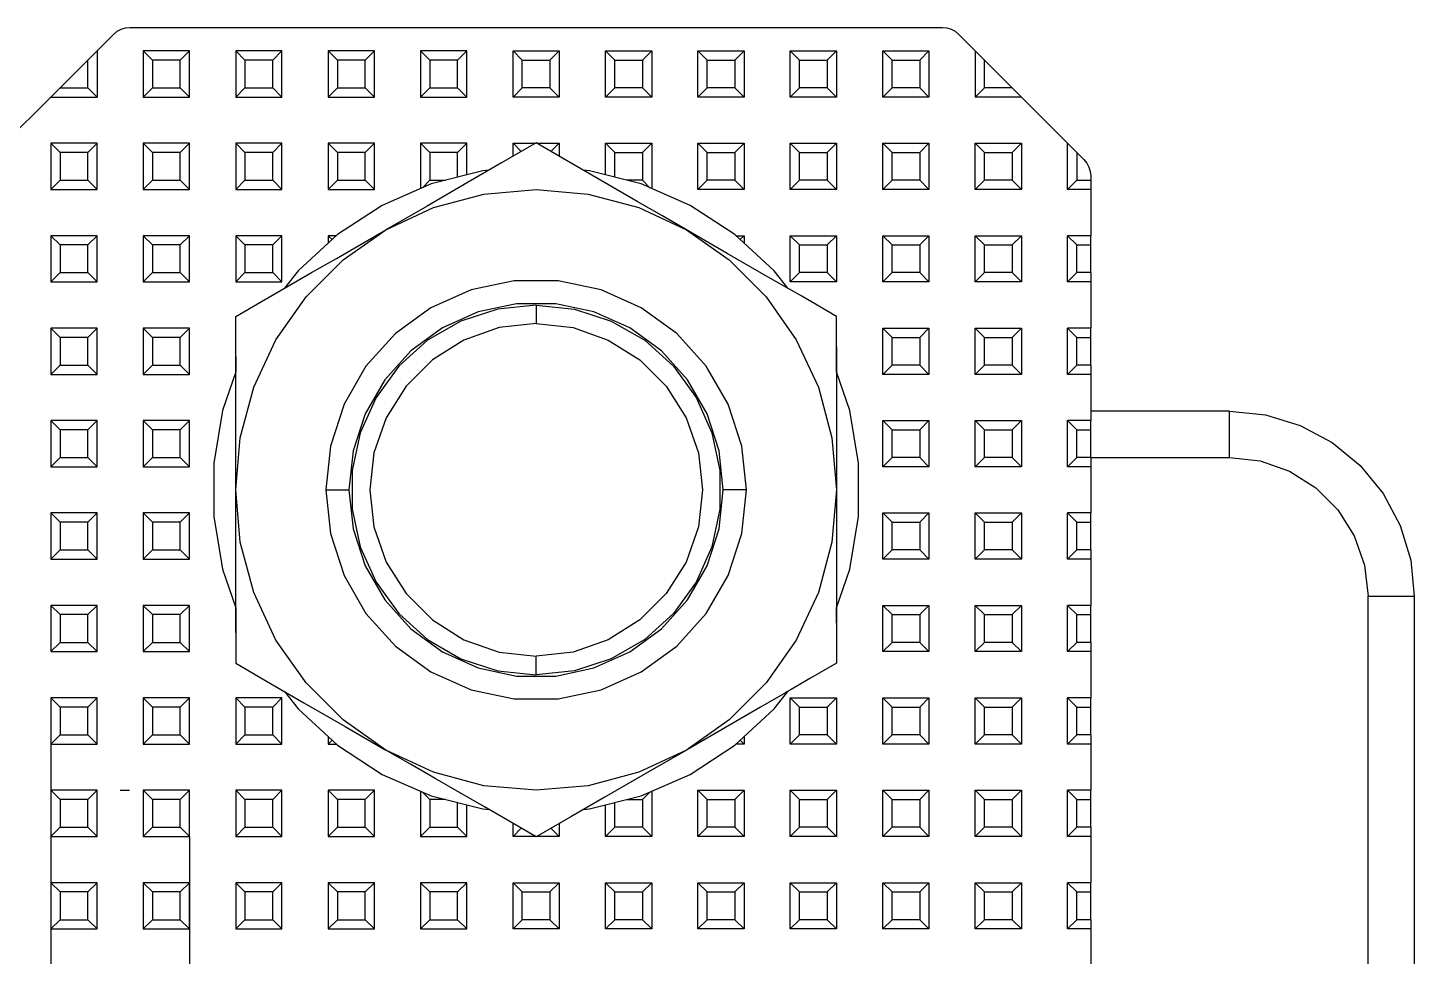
# Model space of a CAD drawing. Header units: millimetres. Extents: x 0 to 125, y 0 to 180.
# Drawn here: x 92.65 to 122.65, y 156.81 to 176.9 of the extents above; entities that cross this region are included whole.
import ezdxf

# ---------------------------------------------------------------- set-up
doc = ezdxf.new("R2010")
doc.units = ezdxf.units.MM

# ---------------------------------------------------------------- blocks, each defined once
blk = doc.blocks.new('CHINT_7200accf6e0c55f6a13e2ec68f27ea84_FACE_0')
at = {"color": 141, "linetype": 'Continuous', "true_color": 0x40d9ff}
for p, q in [((93.35, 175.6), (93.95, 176.2)), ((93.95, 175.6), (93.95, 176.2)), ((95.35, 176.2), (95.15, 176.4)), ((96.15, 176.4), (95.15, 176.4)), ((95.15, 176.4), (95.15, 175.4)), ((95.95, 176.2), (95.35, 176.2)), ((95.35, 176.2), (95.35, 175.6)), ((95.95, 176.2), (96.15, 176.4)), ((95.95, 175.6), (95.95, 176.2)), ((96.15, 175.4), (96.15, 176.4)), ((97.35, 176.2), (97.15, 176.4)), ((98.15, 176.4), (97.15, 176.4)), ((97.15, 176.4), (97.15, 175.4)), ((97.95, 176.2), (97.35, 176.2)), ((97.35, 176.2), (97.35, 175.6)), ((97.95, 176.2), (98.15, 176.4)), ((97.95, 175.6), (97.95, 176.2)), ((98.15, 175.4), (98.15, 176.4)), ((99.35, 176.2), (99.15, 176.4)), ((100.15, 176.4), (99.15, 176.4)), ((99.15, 176.4), (99.15, 175.4)), ((99.95, 176.2), (99.35, 176.2)), ((99.35, 176.2), (99.35, 175.6)), ((99.95, 176.2), (100.15, 176.4)), ((99.95, 175.6), (99.95, 176.2)), ((100.15, 175.4), (100.15, 176.4)), ((101.35, 176.2), (101.15, 176.4)), ((102.15, 176.4), (101.15, 176.4)), ((101.15, 176.4), (101.15, 175.4)), ((101.95, 176.2), (101.35, 176.2)), ((101.35, 176.2), (101.35, 175.6)), ((101.95, 176.2), (102.15, 176.4)), ((101.95, 175.6), (101.95, 176.2)), ((102.15, 175.4), (102.15, 176.4)), ((103.35, 176.2), (103.15, 176.4)), ((103.15, 175.4), (103.15, 176.4)), ((103.15, 176.4), (104.15, 176.4)), ((103.35, 175.6), (103.35, 176.2)), ((103.35, 176.2), (103.95, 176.2)), ((103.95, 176.2), (104.15, 176.4)), ((103.95, 176.2), (103.95, 175.6)), ((104.15, 176.4), (104.15, 175.4)), ((105.35, 176.2), (105.15, 176.4)), ((105.15, 175.4), (105.15, 176.4)), ((105.15, 176.4), (106.15, 176.4)), ((105.35, 175.6), (105.35, 176.2)), ((105.35, 176.2), (105.95, 176.2)), ((105.95, 176.2), (106.15, 176.4)), ((105.95, 176.2), (105.95, 175.6)), ((106.15, 176.4), (106.15, 175.4)), ((107.35, 176.2), (107.15, 176.4)), ((107.15, 175.4), (107.15, 176.4)), ((107.15, 176.4), (108.15, 176.4)), ((107.35, 175.6), (107.35, 176.2)), ((107.35, 176.2), (107.95, 176.2)), ((107.95, 176.2), (108.15, 176.4)), ((107.95, 176.2), (107.95, 175.6)), ((108.15, 176.4), (108.15, 175.4)), ((109.35, 176.2), (109.15, 176.4)), ((109.15, 175.4), (109.15, 176.4)), ((109.15, 176.4), (110.15, 176.4)), ((109.35, 175.6), (109.35, 176.2)), ((109.35, 176.2), (109.95, 176.2)), ((109.95, 176.2), (110.15, 176.4)), ((109.95, 176.2), (109.95, 175.6)), ((110.15, 176.4), (110.15, 175.4)), ((111.35, 176.2), (111.15, 176.4)), ((111.15, 175.4), (111.15, 176.4)), ((111.15, 176.4), (112.15, 176.4)), ((111.35, 175.6), (111.35, 176.2)), ((111.35, 176.2), (111.95, 176.2)), ((111.95, 176.2), (112.15, 176.4)), ((111.95, 176.2), (111.95, 175.6)), ((112.15, 176.4), (112.15, 175.4)), ((113.35, 175.6), (113.35, 176.2)), ((113.95, 175.6), (113.35, 176.2)), ((93.35, 175.6), (93.15, 175.4)), ((93.35, 175.6), (93.95, 175.6)), ((93.95, 175.6), (94.15, 175.4)), ((95.35, 175.6), (95.15, 175.4)), ((95.35, 175.6), (95.95, 175.6)), ((95.95, 175.6), (96.15, 175.4)), ((97.35, 175.6), (97.15, 175.4)), ((97.35, 175.6), (97.95, 175.6)), ((97.95, 175.6), (98.15, 175.4)), ((99.35, 175.6), (99.15, 175.4)), ((99.35, 175.6), (99.95, 175.6)), ((99.95, 175.6), (100.15, 175.4)), ((101.35, 175.6), (101.15, 175.4)), ((101.35, 175.6), (101.95, 175.6)), ((101.95, 175.6), (102.15, 175.4)), ((103.35, 175.6), (103.15, 175.4)), ((103.95, 175.6), (103.35, 175.6)), ((103.95, 175.6), (104.15, 175.4)), ((105.35, 175.6), (105.15, 175.4)), ((105.95, 175.6), (105.35, 175.6)), ((105.95, 175.6), (106.15, 175.4)), ((107.35, 175.6), (107.15, 175.4)), ((107.95, 175.6), (107.35, 175.6)), ((107.95, 175.6), (108.15, 175.4)), ((109.35, 175.6), (109.15, 175.4)), ((109.95, 175.6), (109.35, 175.6)), ((109.95, 175.6), (110.15, 175.4)), ((111.35, 175.6), (111.15, 175.4)), ((111.95, 175.6), (111.35, 175.6)), ((111.95, 175.6), (112.15, 175.4)), ((113.35, 175.6), (113.15, 175.4)), ((113.95, 175.6), (113.35, 175.6)), ((113.95, 175.6), (114.15, 175.4)), ((93.15, 175.4), (92.15, 174.4)), ((93.15, 175.4), (94.15, 175.4)), ((95.15, 175.4), (96.15, 175.4)), ((97.15, 175.4), (98.15, 175.4)), ((99.15, 175.4), (100.15, 175.4)), ((101.15, 175.4), (102.15, 175.4)), ((104.15, 175.4), (103.15, 175.4)), ((106.15, 175.4), (105.15, 175.4)), ((108.15, 175.4), (107.15, 175.4)), ((110.15, 175.4), (109.15, 175.4)), ((112.15, 175.4), (111.15, 175.4)), ((114.15, 175.4), (113.15, 175.4)), ((115.15, 174.4), (114.15, 175.4)), ((93.35, 174.2), (93.15, 174.4)), ((94.15, 174.4), (93.15, 174.4)), ((93.15, 174.4), (93.15, 173.4)), ((93.95, 174.2), (94.15, 174.4)), ((94.15, 173.4), (94.15, 174.4)), ((95.35, 174.2), (95.15, 174.4)), ((96.15, 174.4), (95.15, 174.4)), ((95.15, 174.4), (95.15, 173.4)), ((95.95, 174.2), (96.15, 174.4)), ((96.15, 173.4), (96.15, 174.4)), ((97.35, 174.2), (97.15, 174.4)), ((98.15, 174.4), (97.15, 174.4)), ((97.15, 174.4), (97.15, 173.4)), ((97.95, 174.2), (98.15, 174.4)), ((98.15, 173.4), (98.15, 174.4)), ((99.35, 174.2), (99.15, 174.4)), ((100.15, 174.4), (99.15, 174.4)), ((99.15, 174.4), (99.15, 173.4)), ((99.95, 174.2), (100.15, 174.4)), ((100.15, 173.4), (100.15, 174.4)), ((101.35, 174.2), (101.15, 174.4)), ((102.15, 174.4), (101.15, 174.4)), ((101.15, 174.4), (101.15, 173.421)), ((101.95, 174.2), (102.15, 174.4)), ((102.15, 173.716), (102.15, 174.4)), ((103.329, 174.221), (103.15, 174.4)), ((103.15, 174.117), (103.15, 174.4)), ((103.15, 174.4), (103.64, 174.4)), ((103.66, 174.4), (104.15, 174.4)), ((103.971, 174.221), (104.15, 174.4)), ((104.15, 174.4), (104.15, 174.117)), ((105.35, 174.2), (105.15, 174.4)), ((105.15, 173.716), (105.15, 174.4)), ((105.15, 174.4), (106.15, 174.4)), ((105.95, 174.2), (106.15, 174.4)), ((106.15, 174.4), (106.15, 173.421)), ((107.35, 174.2), (107.15, 174.4)), ((107.15, 173.4), (107.15, 174.4)), ((107.15, 174.4), (108.15, 174.4)), ((107.95, 174.2), (108.15, 174.4)), ((108.15, 174.4), (108.15, 173.4)), ((109.35, 174.2), (109.15, 174.4)), ((109.15, 173.4), (109.15, 174.4)), ((109.15, 174.4), (110.15, 174.4)), ((109.95, 174.2), (110.15, 174.4)), ((110.15, 174.4), (110.15, 173.4)), ((111.35, 174.2), (111.15, 174.4)), ((111.15, 173.4), (111.15, 174.4)), ((111.15, 174.4), (112.15, 174.4)), ((111.95, 174.2), (112.15, 174.4)), ((112.15, 174.4), (112.15, 173.4)), ((113.35, 174.2), (113.15, 174.4)), ((113.15, 173.4), (113.15, 174.4)), ((113.15, 174.4), (114.15, 174.4)), ((113.95, 174.2), (114.15, 174.4)), ((114.15, 174.4), (114.15, 173.4)), ((115.15, 173.4), (115.15, 174.4)), ((93.95, 174.2), (93.35, 174.2)), ((93.35, 174.2), (93.35, 173.6)), ((93.95, 173.6), (93.95, 174.2)), ((95.95, 174.2), (95.35, 174.2)), ((95.35, 174.2), (95.35, 173.6)), ((95.95, 173.6), (95.95, 174.2)), ((97.95, 174.2), (97.35, 174.2)), ((97.35, 174.2), (97.35, 173.6)), ((97.95, 173.6), (97.95, 174.2)), ((99.95, 174.2), (99.35, 174.2)), ((99.35, 174.2), (99.35, 173.6)), ((99.95, 173.6), (99.95, 174.2)), ((101.95, 174.2), (101.35, 174.2)), ((101.35, 174.2), (101.35, 173.6)), ((101.95, 173.666), (101.95, 174.2)), ((105.35, 173.666), (105.35, 174.2)), ((105.35, 174.2), (105.95, 174.2)), ((105.95, 174.2), (105.95, 173.6)), ((107.35, 173.6), (107.35, 174.2)), ((107.35, 174.2), (107.95, 174.2)), ((107.95, 174.2), (107.95, 173.6)), ((109.35, 173.6), (109.35, 174.2)), ((109.35, 174.2), (109.95, 174.2)), ((109.95, 174.2), (109.95, 173.6)), ((111.35, 173.6), (111.35, 174.2)), ((111.35, 174.2), (111.95, 174.2)), ((111.95, 174.2), (111.95, 173.6)), ((113.35, 173.6), (113.35, 174.2)), ((113.35, 174.2), (113.95, 174.2)), ((113.95, 174.2), (113.95, 173.6)), ((93.35, 173.6), (93.15, 173.4)), ((93.35, 173.6), (93.95, 173.6)), ((93.95, 173.6), (94.15, 173.4)), ((95.35, 173.6), (95.15, 173.4)), ((95.35, 173.6), (95.95, 173.6)), ((95.95, 173.6), (96.15, 173.4)), ((97.35, 173.6), (97.15, 173.4)), ((97.35, 173.6), (97.95, 173.6)), ((97.95, 173.6), (98.15, 173.4)), ((99.35, 173.6), (99.15, 173.4)), ((99.35, 173.6), (99.95, 173.6)), ((99.95, 173.6), (100.15, 173.4)), ((101.35, 173.6), (101.188, 173.438)), ((101.35, 173.6), (101.69, 173.6)), ((105.95, 173.6), (105.61, 173.6)), ((105.95, 173.6), (106.112, 173.438)), ((107.35, 173.6), (107.15, 173.4)), ((107.95, 173.6), (107.35, 173.6)), ((107.95, 173.6), (108.15, 173.4)), ((109.35, 173.6), (109.15, 173.4)), ((109.95, 173.6), (109.35, 173.6)), ((109.95, 173.6), (110.15, 173.4)), ((111.35, 173.6), (111.15, 173.4)), ((111.95, 173.6), (111.35, 173.6)), ((111.95, 173.6), (112.15, 173.4)), ((113.35, 173.6), (113.15, 173.4)), ((113.95, 173.6), (113.35, 173.6)), ((113.95, 173.6), (114.15, 173.4)), ((115.35, 173.6), (115.15, 173.4)), ((93.15, 173.4), (94.15, 173.4)), ((95.15, 173.4), (96.15, 173.4)), ((97.15, 173.4), (98.15, 173.4)), ((99.15, 173.4), (100.15, 173.4)), ((108.15, 173.4), (107.15, 173.4)), ((110.15, 173.4), (109.15, 173.4)), ((112.15, 173.4), (111.15, 173.4)), ((114.15, 173.4), (113.15, 173.4)), ((115.65, 173.4), (115.15, 173.4)), ((115.65, 173.4), (115.65, 172.4)), ((93.35, 172.2), (93.15, 172.4)), ((94.15, 172.4), (93.15, 172.4)), ((93.15, 172.4), (93.15, 171.4)), ((93.95, 172.2), (93.35, 172.2)), ((93.35, 172.2), (93.35, 171.6)), ((93.95, 172.2), (94.15, 172.4)), ((93.95, 171.6), (93.95, 172.2)), ((94.15, 171.4), (94.15, 172.4)), ((95.35, 172.2), (95.15, 172.4)), ((96.15, 172.4), (95.15, 172.4)), ((95.15, 172.4), (95.15, 171.4)), ((95.95, 172.2), (95.35, 172.2)), ((95.35, 172.2), (95.35, 171.6)), ((95.95, 172.2), (96.15, 172.4)), ((95.95, 171.6), (95.95, 172.2)), ((96.15, 171.4), (96.15, 172.4)), ((97.35, 172.2), (97.15, 172.4)), ((98.15, 172.4), (97.15, 172.4)), ((97.15, 172.4), (97.15, 171.4)), ((97.95, 172.2), (97.35, 172.2)), ((97.35, 172.2), (97.35, 171.6)), ((97.95, 172.2), (98.15, 172.4)), ((97.95, 171.6), (97.95, 172.2)), ((98.15, 171.4), (98.15, 172.4)), ((99.234, 172.316), (99.15, 172.4)), ((99.324, 172.4), (99.15, 172.4)), ((99.15, 172.4), (99.15, 172.239)), ((107.976, 172.4), (108.15, 172.4)), ((108.066, 172.316), (108.15, 172.4)), ((108.15, 172.4), (108.15, 172.239)), ((109.35, 172.2), (109.15, 172.4)), ((109.15, 171.4), (109.15, 172.4)), ((109.15, 172.4), (110.15, 172.4)), ((109.35, 171.6), (109.35, 172.2)), ((109.35, 172.2), (109.95, 172.2)), ((109.95, 172.2), (110.15, 172.4)), ((109.95, 172.2), (109.95, 171.6)), ((110.15, 172.4), (110.15, 171.4)), ((111.35, 172.2), (111.15, 172.4)), ((111.15, 171.4), (111.15, 172.4)), ((111.15, 172.4), (112.15, 172.4)), ((111.35, 171.6), (111.35, 172.2)), ((111.35, 172.2), (111.95, 172.2)), ((111.95, 172.2), (112.15, 172.4)), ((111.95, 172.2), (111.95, 171.6)), ((112.15, 172.4), (112.15, 171.4)), ((113.35, 172.2), (113.15, 172.4)), ((113.15, 171.4), (113.15, 172.4)), ((113.15, 172.4), (114.15, 172.4)), ((113.35, 171.6), (113.35, 172.2)), ((113.35, 172.2), (113.95, 172.2)), ((113.95, 172.2), (114.15, 172.4)), ((113.95, 172.2), (113.95, 171.6)), ((114.15, 172.4), (114.15, 171.4)), ((115.35, 172.2), (115.15, 172.4)), ((115.15, 171.4), (115.15, 172.4)), ((115.65, 172.4), (115.15, 172.4)), ((115.35, 172.2), (115.65, 172.2)), ((115.35, 171.6), (115.35, 172.2)), ((115.65, 172.2), (115.65, 172.4)), ((115.65, 171.6), (115.65, 172.2)), ((93.35, 171.6), (93.15, 171.4)), ((93.35, 171.6), (93.95, 171.6)), ((93.95, 171.6), (94.15, 171.4)), ((95.35, 171.6), (95.15, 171.4)), ((95.35, 171.6), (95.95, 171.6)), ((95.95, 171.6), (96.15, 171.4)), ((97.35, 171.6), (97.15, 171.4)), ((97.35, 171.6), (97.95, 171.6)), ((97.95, 171.6), (98.15, 171.4)), ((109.35, 171.6), (109.15, 171.4)), ((109.95, 171.6), (109.35, 171.6)), ((109.95, 171.6), (110.15, 171.4)), ((111.35, 171.6), (111.15, 171.4)), ((111.95, 171.6), (111.35, 171.6)), ((111.95, 171.6), (112.15, 171.4)), ((113.35, 171.6), (113.15, 171.4)), ((113.95, 171.6), (113.35, 171.6)), ((113.95, 171.6), (114.15, 171.4)), ((115.35, 171.6), (115.15, 171.4)), ((115.65, 171.6), (115.35, 171.6)), ((115.65, 171.6), (115.65, 171.4)), ((93.15, 171.4), (94.15, 171.4)), ((95.15, 171.4), (96.15, 171.4)), ((97.15, 171.4), (98.15, 171.4)), ((110.15, 171.4), (109.15, 171.4)), ((112.15, 171.4), (111.15, 171.4)), ((114.15, 171.4), (113.15, 171.4)), ((115.65, 171.4), (115.15, 171.4)), ((115.65, 171.4), (115.65, 170.4)), ((103.65, 170.9), (103.65, 170.5)), ((93.35, 170.2), (93.15, 170.4)), ((94.15, 170.4), (93.15, 170.4)), ((93.15, 170.4), (93.15, 169.4)), ((93.95, 170.2), (93.35, 170.2)), ((93.35, 170.2), (93.35, 169.6)), ((93.95, 170.2), (94.15, 170.4)), ((93.95, 169.6), (93.95, 170.2)), ((94.15, 169.4), (94.15, 170.4)), ((95.35, 170.2), (95.15, 170.4)), ((96.15, 170.4), (95.15, 170.4)), ((95.15, 170.4), (95.15, 169.4)), ((95.95, 170.2), (95.35, 170.2)), ((95.35, 170.2), (95.35, 169.6)), ((95.95, 170.2), (96.15, 170.4)), ((95.95, 169.6), (95.95, 170.2)), ((96.15, 169.4), (96.15, 170.4)), ((111.35, 170.2), (111.15, 170.4)), ((111.15, 169.4), (111.15, 170.4)), ((111.15, 170.4), (112.15, 170.4)), ((111.35, 169.6), (111.35, 170.2)), ((111.35, 170.2), (111.95, 170.2)), ((111.95, 170.2), (112.15, 170.4)), ((111.95, 170.2), (111.95, 169.6)), ((112.15, 170.4), (112.15, 169.4)), ((113.35, 170.2), (113.15, 170.4)), ((113.15, 169.4), (113.15, 170.4)), ((113.15, 170.4), (114.15, 170.4)), ((113.35, 169.6), (113.35, 170.2)), ((113.35, 170.2), (113.95, 170.2)), ((113.95, 170.2), (114.15, 170.4)), ((113.95, 170.2), (113.95, 169.6)), ((114.15, 170.4), (114.15, 169.4)), ((115.35, 170.2), (115.15, 170.4)), ((115.15, 169.4), (115.15, 170.4)), ((115.65, 170.4), (115.15, 170.4)), ((115.35, 170.2), (115.65, 170.2)), ((115.35, 169.6), (115.35, 170.2)), ((115.65, 170.2), (115.65, 170.4)), ((115.65, 169.6), (115.65, 170.2)), ((93.35, 169.6), (93.15, 169.4)), ((93.35, 169.6), (93.95, 169.6)), ((93.95, 169.6), (94.15, 169.4)), ((95.35, 169.6), (95.15, 169.4)), ((95.35, 169.6), (95.95, 169.6)), ((95.95, 169.6), (96.15, 169.4)), ((111.35, 169.6), (111.15, 169.4)), ((111.95, 169.6), (111.35, 169.6)), ((111.95, 169.6), (112.15, 169.4)), ((113.35, 169.6), (113.15, 169.4)), ((113.95, 169.6), (113.35, 169.6)), ((113.95, 169.6), (114.15, 169.4)), ((115.35, 169.6), (115.15, 169.4)), ((115.65, 169.6), (115.35, 169.6)), ((115.65, 169.6), (115.65, 169.4)), ((93.15, 169.4), (94.15, 169.4)), ((95.15, 169.4), (96.15, 169.4)), ((112.15, 169.4), (111.15, 169.4)), ((114.15, 169.4), (113.15, 169.4)), ((115.65, 169.4), (115.15, 169.4)), ((115.65, 169.4), (115.65, 168.4)), ((93.35, 168.2), (93.15, 168.4)), ((94.15, 168.4), (93.15, 168.4)), ((93.15, 168.4), (93.15, 167.4)), ((93.95, 168.2), (94.15, 168.4)), ((94.15, 167.4), (94.15, 168.4)), ((95.35, 168.2), (95.15, 168.4)), ((96.15, 168.4), (95.15, 168.4)), ((95.15, 168.4), (95.15, 167.4)), ((95.95, 168.2), (96.15, 168.4)), ((96.15, 167.4), (96.15, 168.4)), ((111.35, 168.2), (111.15, 168.4)), ((111.15, 167.4), (111.15, 168.4)), ((111.15, 168.4), (112.15, 168.4)), ((111.95, 168.2), (112.15, 168.4)), ((112.15, 168.4), (112.15, 167.4)), ((113.35, 168.2), (113.15, 168.4)), ((113.15, 167.4), (113.15, 168.4)), ((113.15, 168.4), (114.15, 168.4)), ((113.95, 168.2), (114.15, 168.4)), ((114.15, 168.4), (114.15, 167.4)), ((115.35, 168.2), (115.15, 168.4)), ((115.15, 167.4), (115.15, 168.4)), ((115.65, 168.4), (115.15, 168.4)), ((115.65, 168.2), (115.65, 168.4)), ((93.95, 168.2), (93.35, 168.2)), ((93.35, 168.2), (93.35, 167.6)), ((93.95, 167.6), (93.95, 168.2)), ((95.95, 168.2), (95.35, 168.2)), ((95.35, 168.2), (95.35, 167.6)), ((95.95, 167.6), (95.95, 168.2)), ((111.35, 167.6), (111.35, 168.2)), ((111.35, 168.2), (111.95, 168.2)), ((111.95, 168.2), (111.95, 167.6)), ((113.35, 167.6), (113.35, 168.2)), ((113.35, 168.2), (113.95, 168.2)), ((113.95, 168.2), (113.95, 167.6)), ((115.35, 168.2), (115.65, 168.2)), ((115.35, 167.6), (115.35, 168.2)), ((115.65, 167.6), (115.65, 168.2)), ((93.35, 167.6), (93.15, 167.4)), ((93.35, 167.6), (93.95, 167.6)), ((93.95, 167.6), (94.15, 167.4)), ((95.35, 167.6), (95.15, 167.4)), ((95.35, 167.6), (95.95, 167.6)), ((95.95, 167.6), (96.15, 167.4)), ((111.35, 167.6), (111.15, 167.4)), ((111.95, 167.6), (111.35, 167.6)), ((111.95, 167.6), (112.15, 167.4)), ((113.35, 167.6), (113.15, 167.4)), ((113.95, 167.6), (113.35, 167.6)), ((113.95, 167.6), (114.15, 167.4)), ((115.35, 167.6), (115.15, 167.4)), ((115.65, 167.6), (115.35, 167.6)), ((115.65, 167.6), (115.65, 167.4)), ((93.15, 167.4), (94.15, 167.4)), ((95.15, 167.4), (96.15, 167.4)), ((112.15, 167.4), (111.15, 167.4)), ((114.15, 167.4), (113.15, 167.4)), ((115.65, 167.4), (115.15, 167.4)), ((115.65, 167.4), (115.65, 166.4)), ((99.1, 166.9), (99.6, 166.9)), ((108.2, 166.9), (107.7, 166.9)), ((93.35, 166.2), (93.15, 166.4)), ((94.15, 166.4), (93.15, 166.4)), ((93.15, 166.4), (93.15, 165.4)), ((93.95, 166.2), (93.35, 166.2)), ((93.35, 166.2), (93.35, 165.6)), ((93.95, 166.2), (94.15, 166.4)), ((93.95, 165.6), (93.95, 166.2)), ((94.15, 165.4), (94.15, 166.4)), ((95.35, 166.2), (95.15, 166.4)), ((96.15, 166.4), (95.15, 166.4)), ((95.15, 166.4), (95.15, 165.4)), ((95.95, 166.2), (95.35, 166.2)), ((95.35, 166.2), (95.35, 165.6)), ((95.95, 166.2), (96.15, 166.4)), ((95.95, 165.6), (95.95, 166.2)), ((96.15, 165.4), (96.15, 166.4)), ((111.35, 166.2), (111.15, 166.4)), ((111.15, 165.4), (111.15, 166.4)), ((111.15, 166.4), (112.15, 166.4)), ((111.35, 165.6), (111.35, 166.2)), ((111.35, 166.2), (111.95, 166.2)), ((111.95, 166.2), (112.15, 166.4)), ((111.95, 166.2), (111.95, 165.6)), ((112.15, 166.4), (112.15, 165.4)), ((113.35, 166.2), (113.15, 166.4)), ((113.15, 165.4), (113.15, 166.4)), ((113.15, 166.4), (114.15, 166.4)), ((113.35, 165.6), (113.35, 166.2)), ((113.35, 166.2), (113.95, 166.2)), ((113.95, 166.2), (114.15, 166.4)), ((113.95, 166.2), (113.95, 165.6)), ((114.15, 166.4), (114.15, 165.4)), ((115.35, 166.2), (115.15, 166.4)), ((115.15, 165.4), (115.15, 166.4)), ((115.65, 166.4), (115.15, 166.4)), ((115.35, 166.2), (115.65, 166.2)), ((115.35, 165.6), (115.35, 166.2)), ((115.65, 166.2), (115.65, 166.4)), ((115.65, 165.6), (115.65, 166.2)), ((93.35, 165.6), (93.15, 165.4)), ((93.35, 165.6), (93.95, 165.6)), ((93.95, 165.6), (94.15, 165.4)), ((95.35, 165.6), (95.15, 165.4)), ((95.35, 165.6), (95.95, 165.6)), ((95.95, 165.6), (96.15, 165.4)), ((111.35, 165.6), (111.15, 165.4)), ((111.95, 165.6), (111.35, 165.6)), ((111.95, 165.6), (112.15, 165.4)), ((113.35, 165.6), (113.15, 165.4)), ((113.95, 165.6), (113.35, 165.6)), ((113.95, 165.6), (114.15, 165.4)), ((115.35, 165.6), (115.15, 165.4)), ((115.65, 165.6), (115.35, 165.6)), ((115.65, 165.6), (115.65, 165.4)), ((93.15, 165.4), (94.15, 165.4)), ((95.15, 165.4), (96.15, 165.4)), ((112.15, 165.4), (111.15, 165.4)), ((114.15, 165.4), (113.15, 165.4)), ((115.65, 165.4), (115.15, 165.4)), ((115.65, 165.4), (115.65, 164.4)), ((93.35, 164.2), (93.15, 164.4)), ((94.15, 164.4), (93.15, 164.4)), ((93.15, 164.4), (93.15, 163.4)), ((93.95, 164.2), (93.35, 164.2)), ((93.35, 164.2), (93.35, 163.6)), ((93.95, 164.2), (94.15, 164.4)), ((93.95, 163.6), (93.95, 164.2)), ((94.15, 163.4), (94.15, 164.4)), ((95.35, 164.2), (95.15, 164.4)), ((96.15, 164.4), (95.15, 164.4)), ((95.15, 164.4), (95.15, 163.4)), ((95.95, 164.2), (95.35, 164.2)), ((95.35, 164.2), (95.35, 163.6)), ((95.95, 164.2), (96.15, 164.4)), ((95.95, 163.6), (95.95, 164.2)), ((96.15, 163.4), (96.15, 164.4)), ((111.35, 164.2), (111.15, 164.4)), ((111.15, 163.4), (111.15, 164.4)), ((111.15, 164.4), (112.15, 164.4)), ((111.35, 163.6), (111.35, 164.2)), ((111.35, 164.2), (111.95, 164.2)), ((111.95, 164.2), (112.15, 164.4)), ((111.95, 164.2), (111.95, 163.6)), ((112.15, 164.4), (112.15, 163.4)), ((113.35, 164.2), (113.15, 164.4)), ((113.15, 163.4), (113.15, 164.4)), ((113.15, 164.4), (114.15, 164.4)), ((113.35, 163.6), (113.35, 164.2)), ((113.35, 164.2), (113.95, 164.2)), ((113.95, 164.2), (114.15, 164.4)), ((113.95, 164.2), (113.95, 163.6)), ((114.15, 164.4), (114.15, 163.4)), ((115.35, 164.2), (115.15, 164.4)), ((115.15, 163.4), (115.15, 164.4)), ((115.65, 164.4), (115.15, 164.4)), ((115.35, 164.2), (115.65, 164.2)), ((115.35, 163.6), (115.35, 164.2)), ((115.65, 164.2), (115.65, 164.4)), ((115.65, 163.6), (115.65, 164.2)), ((93.35, 163.6), (93.15, 163.4)), ((93.35, 163.6), (93.95, 163.6)), ((93.95, 163.6), (94.15, 163.4)), ((95.35, 163.6), (95.15, 163.4)), ((95.35, 163.6), (95.95, 163.6)), ((95.95, 163.6), (96.15, 163.4)), ((111.35, 163.6), (111.15, 163.4)), ((111.95, 163.6), (111.35, 163.6)), ((111.95, 163.6), (112.15, 163.4)), ((113.35, 163.6), (113.15, 163.4)), ((113.95, 163.6), (113.35, 163.6)), ((113.95, 163.6), (114.15, 163.4)), ((115.35, 163.6), (115.15, 163.4)), ((115.65, 163.6), (115.35, 163.6)), ((115.65, 163.6), (115.65, 163.4)), ((93.15, 163.4), (94.15, 163.4)), ((95.15, 163.4), (96.15, 163.4)), ((103.65, 162.9), (103.65, 163.3)), ((112.15, 163.4), (111.15, 163.4)), ((114.15, 163.4), (113.15, 163.4)), ((115.65, 163.4), (115.15, 163.4)), ((115.65, 163.4), (115.65, 162.4)), ((93.35, 162.2), (93.15, 162.4)), ((94.15, 162.4), (93.15, 162.4)), ((93.15, 162.4), (93.15, 161.4)), ((93.95, 162.2), (94.15, 162.4)), ((94.15, 161.4), (94.15, 162.4)), ((95.35, 162.2), (95.15, 162.4)), ((96.15, 162.4), (95.15, 162.4)), ((95.15, 162.4), (95.15, 161.4)), ((95.95, 162.2), (96.15, 162.4)), ((96.15, 161.4), (96.15, 162.4)), ((97.35, 162.2), (97.15, 162.4)), ((98.15, 162.4), (97.15, 162.4)), ((97.15, 162.4), (97.15, 161.4)), ((97.95, 162.2), (98.15, 162.4)), ((98.15, 161.4), (98.15, 162.4)), ((109.35, 162.2), (109.15, 162.4)), ((109.15, 161.4), (109.15, 162.4)), ((109.15, 162.4), (110.15, 162.4)), ((109.95, 162.2), (110.15, 162.4)), ((110.15, 162.4), (110.15, 161.4)), ((111.35, 162.2), (111.15, 162.4)), ((111.15, 161.4), (111.15, 162.4)), ((111.15, 162.4), (112.15, 162.4)), ((111.95, 162.2), (112.15, 162.4)), ((112.15, 162.4), (112.15, 161.4)), ((113.35, 162.2), (113.15, 162.4)), ((113.15, 161.4), (113.15, 162.4)), ((113.15, 162.4), (114.15, 162.4)), ((113.95, 162.2), (114.15, 162.4)), ((114.15, 162.4), (114.15, 161.4)), ((115.35, 162.2), (115.15, 162.4)), ((115.15, 161.4), (115.15, 162.4)), ((115.65, 162.4), (115.15, 162.4)), ((115.65, 162.2), (115.65, 162.4)), ((93.95, 162.2), (93.35, 162.2)), ((93.35, 162.2), (93.35, 161.6)), ((93.95, 161.6), (93.95, 162.2)), ((95.95, 162.2), (95.35, 162.2)), ((95.35, 162.2), (95.35, 161.6)), ((95.95, 161.6), (95.95, 162.2)), ((97.95, 162.2), (97.35, 162.2)), ((97.35, 162.2), (97.35, 161.6)), ((97.95, 161.6), (97.95, 162.2)), ((109.35, 161.6), (109.35, 162.2)), ((109.35, 162.2), (109.95, 162.2)), ((109.95, 162.2), (109.95, 161.6)), ((111.35, 161.6), (111.35, 162.2)), ((111.35, 162.2), (111.95, 162.2)), ((111.95, 162.2), (111.95, 161.6)), ((113.35, 161.6), (113.35, 162.2)), ((113.35, 162.2), (113.95, 162.2)), ((113.95, 162.2), (113.95, 161.6)), ((115.35, 162.2), (115.65, 162.2)), ((115.35, 161.6), (115.35, 162.2)), ((115.65, 161.6), (115.65, 162.2)), ((93.35, 161.6), (93.15, 161.4)), ((93.35, 161.6), (93.95, 161.6)), ((93.95, 161.6), (94.15, 161.4)), ((95.35, 161.6), (95.15, 161.4)), ((95.35, 161.6), (95.95, 161.6)), ((95.95, 161.6), (96.15, 161.4)), ((97.35, 161.6), (97.15, 161.4)), ((97.35, 161.6), (97.95, 161.6)), ((97.95, 161.6), (98.15, 161.4)), ((99.15, 161.561), (99.15, 161.4)), ((99.234, 161.484), (99.15, 161.4)), ((108.066, 161.484), (108.15, 161.4)), ((108.15, 161.561), (108.15, 161.4)), ((109.35, 161.6), (109.15, 161.4)), ((109.95, 161.6), (109.35, 161.6)), ((109.95, 161.6), (110.15, 161.4)), ((111.35, 161.6), (111.15, 161.4)), ((111.95, 161.6), (111.35, 161.6)), ((111.95, 161.6), (112.15, 161.4)), ((113.35, 161.6), (113.15, 161.4)), ((113.95, 161.6), (113.35, 161.6)), ((113.95, 161.6), (114.15, 161.4)), ((115.35, 161.6), (115.15, 161.4)), ((115.65, 161.6), (115.35, 161.6)), ((115.65, 161.6), (115.65, 161.4)), ((93.15, 161.4), (94.15, 161.4)), ((93.15, 161.4), (93.15, 144.4)), ((95.15, 161.4), (96.15, 161.4)), ((97.15, 161.4), (98.15, 161.4)), ((99.15, 161.4), (99.324, 161.4)), ((108.15, 161.4), (107.976, 161.4)), ((110.15, 161.4), (109.15, 161.4)), ((112.15, 161.4), (111.15, 161.4)), ((114.15, 161.4), (113.15, 161.4)), ((115.65, 161.4), (115.15, 161.4)), ((115.65, 161.4), (115.65, 160.4)), ((93.35, 160.2), (93.15, 160.4)), ((94.15, 160.4), (93.15, 160.4)), ((93.15, 160.4), (93.15, 159.4)), ((93.95, 160.2), (93.35, 160.2)), ((93.35, 160.2), (93.35, 159.6)), ((93.95, 160.2), (94.15, 160.4)), ((93.95, 159.6), (93.95, 160.2)), ((94.15, 159.4), (94.15, 160.4)), ((94.65, 160.4), (94.85, 160.4)), ((95.35, 160.2), (95.15, 160.4)), ((96.15, 160.4), (95.15, 160.4)), ((95.15, 160.4), (95.15, 159.4)), ((95.95, 160.2), (95.35, 160.2)), ((95.35, 160.2), (95.35, 159.6)), ((95.95, 160.2), (96.15, 160.4)), ((95.95, 159.6), (95.95, 160.2)), ((96.15, 159.4), (96.15, 160.4)), ((97.35, 160.2), (97.15, 160.4)), ((98.15, 160.4), (97.15, 160.4)), ((97.15, 160.4), (97.15, 159.4)), ((97.95, 160.2), (97.35, 160.2)), ((97.35, 160.2), (97.35, 159.6)), ((97.95, 160.2), (98.15, 160.4)), ((97.95, 159.6), (97.95, 160.2)), ((98.15, 159.4), (98.15, 160.4)), ((99.35, 160.2), (99.15, 160.4)), ((100.15, 160.4), (99.15, 160.4)), ((99.15, 160.4), (99.15, 159.4)), ((99.95, 160.2), (99.35, 160.2)), ((99.35, 160.2), (99.35, 159.6)), ((99.95, 160.2), (100.15, 160.4)), ((99.95, 159.6), (99.95, 160.2)), ((100.15, 159.4), (100.15, 160.4)), ((101.15, 160.379), (101.15, 159.4)), ((101.35, 160.2), (101.188, 160.362)), ((101.69, 160.2), (101.35, 160.2)), ((101.35, 160.2), (101.35, 159.6)), ((105.61, 160.2), (105.95, 160.2)), ((105.95, 160.2), (106.112, 160.362)), ((105.95, 160.2), (105.95, 159.6)), ((106.15, 160.379), (106.15, 159.4)), ((107.35, 160.2), (107.15, 160.4)), ((107.15, 159.4), (107.15, 160.4)), ((107.15, 160.4), (108.15, 160.4)), ((107.35, 159.6), (107.35, 160.2)), ((107.35, 160.2), (107.95, 160.2)), ((107.95, 160.2), (108.15, 160.4)), ((107.95, 160.2), (107.95, 159.6)), ((108.15, 160.4), (108.15, 159.4)), ((109.35, 160.2), (109.15, 160.4)), ((109.15, 159.4), (109.15, 160.4)), ((109.15, 160.4), (110.15, 160.4)), ((109.35, 159.6), (109.35, 160.2)), ((109.35, 160.2), (109.95, 160.2)), ((109.95, 160.2), (110.15, 160.4)), ((109.95, 160.2), (109.95, 159.6)), ((110.15, 160.4), (110.15, 159.4)), ((111.35, 160.2), (111.15, 160.4)), ((111.15, 159.4), (111.15, 160.4)), ((111.15, 160.4), (112.15, 160.4)), ((111.35, 159.6), (111.35, 160.2)), ((111.35, 160.2), (111.95, 160.2)), ((111.95, 160.2), (112.15, 160.4)), ((111.95, 160.2), (111.95, 159.6)), ((112.15, 160.4), (112.15, 159.4)), ((113.35, 160.2), (113.15, 160.4)), ((113.15, 159.4), (113.15, 160.4)), ((113.15, 160.4), (114.15, 160.4)), ((113.35, 159.6), (113.35, 160.2)), ((113.35, 160.2), (113.95, 160.2)), ((113.95, 160.2), (114.15, 160.4)), ((113.95, 160.2), (113.95, 159.6)), ((114.15, 160.4), (114.15, 159.4)), ((115.35, 160.2), (115.15, 160.4)), ((115.15, 159.4), (115.15, 160.4)), ((115.65, 160.4), (115.15, 160.4)), ((115.35, 160.2), (115.65, 160.2)), ((115.35, 159.6), (115.35, 160.2)), ((115.65, 160.2), (115.65, 160.4)), ((115.65, 159.6), (115.65, 160.2)), ((101.95, 159.6), (101.95, 160.134)), ((102.15, 159.4), (102.15, 160.084)), ((105.15, 159.4), (105.15, 160.084)), ((105.35, 159.6), (105.35, 160.134)), ((93.35, 159.6), (93.15, 159.4)), ((93.35, 159.6), (93.95, 159.6)), ((93.95, 159.6), (94.15, 159.4)), ((95.35, 159.6), (95.15, 159.4)), ((95.35, 159.6), (95.95, 159.6)), ((95.95, 159.6), (96.15, 159.4)), ((97.35, 159.6), (97.15, 159.4)), ((97.35, 159.6), (97.95, 159.6)), ((97.95, 159.6), (98.15, 159.4)), ((99.35, 159.6), (99.15, 159.4)), ((99.35, 159.6), (99.95, 159.6)), ((99.95, 159.6), (100.15, 159.4)), ((101.35, 159.6), (101.15, 159.4)), ((101.35, 159.6), (101.95, 159.6)), ((101.95, 159.6), (102.15, 159.4)), ((103.15, 159.4), (103.15, 159.683)), ((104.15, 159.683), (104.15, 159.4)), ((105.35, 159.6), (105.15, 159.4)), ((105.95, 159.6), (105.35, 159.6)), ((105.95, 159.6), (106.15, 159.4)), ((107.35, 159.6), (107.15, 159.4)), ((107.95, 159.6), (107.35, 159.6)), ((107.95, 159.6), (108.15, 159.4)), ((109.35, 159.6), (109.15, 159.4)), ((109.95, 159.6), (109.35, 159.6)), ((109.95, 159.6), (110.15, 159.4)), ((111.35, 159.6), (111.15, 159.4)), ((111.95, 159.6), (111.35, 159.6)), ((111.95, 159.6), (112.15, 159.4)), ((113.35, 159.6), (113.15, 159.4)), ((113.95, 159.6), (113.35, 159.6)), ((113.95, 159.6), (114.15, 159.4)), ((115.35, 159.6), (115.15, 159.4)), ((115.65, 159.6), (115.35, 159.6)), ((115.65, 159.6), (115.65, 159.4)), ((93.15, 159.4), (94.15, 159.4)), ((95.15, 159.4), (96.15, 159.4)), ((96.15, 159.4), (96.15, 144.3)), ((97.15, 159.4), (98.15, 159.4)), ((99.15, 159.4), (100.15, 159.4)), ((101.15, 159.4), (102.15, 159.4)), ((103.329, 159.579), (103.15, 159.4)), ((103.64, 159.4), (103.15, 159.4)), ((104.15, 159.4), (103.66, 159.4)), ((103.971, 159.579), (104.15, 159.4)), ((106.15, 159.4), (105.15, 159.4)), ((108.15, 159.4), (107.15, 159.4)), ((110.15, 159.4), (109.15, 159.4)), ((112.15, 159.4), (111.15, 159.4)), ((114.15, 159.4), (113.15, 159.4)), ((115.65, 159.4), (115.15, 159.4)), ((115.65, 159.4), (115.65, 158.4)), ((93.35, 158.2), (93.15, 158.4)), ((94.15, 158.4), (93.15, 158.4)), ((93.15, 158.4), (93.15, 157.4)), ((93.95, 158.2), (93.35, 158.2)), ((93.35, 158.2), (93.35, 157.6)), ((93.95, 158.2), (94.15, 158.4)), ((93.95, 157.6), (93.95, 158.2)), ((94.15, 157.4), (94.15, 158.4)), ((95.35, 158.2), (95.15, 158.4)), ((96.15, 158.4), (95.15, 158.4)), ((95.15, 158.4), (95.15, 157.4)), ((95.95, 158.2), (95.35, 158.2)), ((95.35, 158.2), (95.35, 157.6)), ((95.95, 158.2), (96.15, 158.4)), ((95.95, 157.6), (95.95, 158.2)), ((96.15, 157.4), (96.15, 158.4)), ((97.35, 158.2), (97.15, 158.4)), ((98.15, 158.4), (97.15, 158.4)), ((97.15, 158.4), (97.15, 157.4)), ((97.95, 158.2), (97.35, 158.2)), ((97.35, 158.2), (97.35, 157.6)), ((97.95, 158.2), (98.15, 158.4)), ((97.95, 157.6), (97.95, 158.2)), ((98.15, 157.4), (98.15, 158.4)), ((99.35, 158.2), (99.15, 158.4)), ((100.15, 158.4), (99.15, 158.4)), ((99.15, 158.4), (99.15, 157.4)), ((99.95, 158.2), (99.35, 158.2)), ((99.35, 158.2), (99.35, 157.6)), ((99.95, 158.2), (100.15, 158.4)), ((99.95, 157.6), (99.95, 158.2)), ((100.15, 157.4), (100.15, 158.4)), ((101.35, 158.2), (101.15, 158.4)), ((102.15, 158.4), (101.15, 158.4)), ((101.15, 158.4), (101.15, 157.4)), ((101.95, 158.2), (101.35, 158.2)), ((101.35, 158.2), (101.35, 157.6)), ((101.95, 158.2), (102.15, 158.4)), ((101.95, 157.6), (101.95, 158.2)), ((102.15, 157.4), (102.15, 158.4)), ((103.35, 158.2), (103.15, 158.4)), ((103.15, 157.4), (103.15, 158.4)), ((103.15, 158.4), (104.15, 158.4)), ((103.35, 157.6), (103.35, 158.2)), ((103.35, 158.2), (103.95, 158.2)), ((103.95, 158.2), (104.15, 158.4)), ((103.95, 158.2), (103.95, 157.6)), ((104.15, 158.4), (104.15, 157.4)), ((105.35, 158.2), (105.15, 158.4)), ((105.15, 157.4), (105.15, 158.4)), ((105.15, 158.4), (106.15, 158.4)), ((105.35, 157.6), (105.35, 158.2)), ((105.35, 158.2), (105.95, 158.2)), ((105.95, 158.2), (106.15, 158.4)), ((105.95, 158.2), (105.95, 157.6)), ((106.15, 158.4), (106.15, 157.4)), ((107.35, 158.2), (107.15, 158.4)), ((107.15, 157.4), (107.15, 158.4)), ((107.15, 158.4), (108.15, 158.4)), ((107.35, 157.6), (107.35, 158.2)), ((107.35, 158.2), (107.95, 158.2)), ((107.95, 158.2), (108.15, 158.4)), ((107.95, 158.2), (107.95, 157.6)), ((108.15, 158.4), (108.15, 157.4)), ((109.35, 158.2), (109.15, 158.4)), ((109.15, 157.4), (109.15, 158.4)), ((109.15, 158.4), (110.15, 158.4)), ((109.35, 157.6), (109.35, 158.2)), ((109.35, 158.2), (109.95, 158.2)), ((109.95, 158.2), (110.15, 158.4)), ((109.95, 158.2), (109.95, 157.6)), ((110.15, 158.4), (110.15, 157.4)), ((111.35, 158.2), (111.15, 158.4)), ((111.15, 157.4), (111.15, 158.4)), ((111.15, 158.4), (112.15, 158.4)), ((111.35, 157.6), (111.35, 158.2)), ((111.35, 158.2), (111.95, 158.2)), ((111.95, 158.2), (112.15, 158.4)), ((111.95, 158.2), (111.95, 157.6)), ((112.15, 158.4), (112.15, 157.4)), ((113.35, 158.2), (113.15, 158.4)), ((113.15, 157.4), (113.15, 158.4)), ((113.15, 158.4), (114.15, 158.4)), ((113.35, 157.6), (113.35, 158.2)), ((113.35, 158.2), (113.95, 158.2)), ((113.95, 158.2), (114.15, 158.4)), ((113.95, 158.2), (113.95, 157.6)), ((114.15, 158.4), (114.15, 157.4)), ((115.35, 158.2), (115.15, 158.4)), ((115.15, 157.4), (115.15, 158.4)), ((115.65, 158.4), (115.15, 158.4)), ((115.35, 158.2), (115.65, 158.2)), ((115.35, 157.6), (115.35, 158.2)), ((115.65, 158.2), (115.65, 158.4)), ((115.65, 157.6), (115.65, 158.2)), ((93.35, 157.6), (93.15, 157.4)), ((93.35, 157.6), (93.95, 157.6)), ((93.95, 157.6), (94.15, 157.4)), ((95.35, 157.6), (95.15, 157.4)), ((95.35, 157.6), (95.95, 157.6)), ((95.95, 157.6), (96.15, 157.4)), ((97.35, 157.6), (97.15, 157.4)), ((97.35, 157.6), (97.95, 157.6)), ((97.95, 157.6), (98.15, 157.4)), ((99.35, 157.6), (99.15, 157.4)), ((99.35, 157.6), (99.95, 157.6)), ((99.95, 157.6), (100.15, 157.4)), ((101.35, 157.6), (101.15, 157.4)), ((101.35, 157.6), (101.95, 157.6)), ((101.95, 157.6), (102.15, 157.4)), ((103.35, 157.6), (103.15, 157.4)), ((103.95, 157.6), (103.35, 157.6)), ((103.95, 157.6), (104.15, 157.4)), ((105.35, 157.6), (105.15, 157.4)), ((105.95, 157.6), (105.35, 157.6)), ((105.95, 157.6), (106.15, 157.4)), ((107.35, 157.6), (107.15, 157.4)), ((107.95, 157.6), (107.35, 157.6)), ((107.95, 157.6), (108.15, 157.4)), ((109.35, 157.6), (109.15, 157.4)), ((109.95, 157.6), (109.35, 157.6)), ((109.95, 157.6), (110.15, 157.4)), ((111.35, 157.6), (111.15, 157.4)), ((111.95, 157.6), (111.35, 157.6)), ((111.95, 157.6), (112.15, 157.4)), ((113.35, 157.6), (113.15, 157.4)), ((113.95, 157.6), (113.35, 157.6)), ((113.95, 157.6), (114.15, 157.4)), ((115.35, 157.6), (115.15, 157.4)), ((115.65, 157.6), (115.35, 157.6)), ((115.65, 157.6), (115.65, 157.4)), ((93.15, 157.4), (94.15, 157.4)), ((95.15, 157.4), (96.15, 157.4)), ((97.15, 157.4), (98.15, 157.4)), ((99.15, 157.4), (100.15, 157.4)), ((101.15, 157.4), (102.15, 157.4)), ((104.15, 157.4), (103.15, 157.4)), ((106.15, 157.4), (105.15, 157.4)), ((108.15, 157.4), (107.15, 157.4)), ((110.15, 157.4), (109.15, 157.4)), ((112.15, 157.4), (111.15, 157.4)), ((114.15, 157.4), (113.15, 157.4)), ((115.65, 157.4), (115.15, 157.4)), ((115.65, 157.4), (115.65, 156.4))]:
    blk.add_line(p, q, dxfattribs=at)
for points in [[(113.15, 176.4), (112.796, 176.754), (112.721, 176.816), (112.634, 176.862), (112.54, 176.89), (112.443, 176.9), (94.857, 176.9), (94.76, 176.89), (94.666, 176.862), (94.579, 176.816), (94.504, 176.754), (94.15, 176.4)], [(93.95, 176.2), (94.15, 176.4), (94.15, 175.4)], [(113.35, 176.2), (113.15, 176.4), (113.15, 175.4)], [(106.9, 172.529), (106.369, 172.836), (105.837, 173.143), (105.305, 173.45), (104.768, 173.76), (104.219, 174.077), (103.65, 174.406), (102.901, 173.973), (102.179, 173.556), (101.289, 173.042), (100.4, 172.529)], [(115.15, 174.4), (115.35, 174.2), (115.35, 173.6)], [(115.35, 174.2), (115.504, 174.046), (115.566, 173.971), (115.612, 173.884), (115.64, 173.79), (115.65, 173.693), (115.65, 173.6)], [(102.628, 173.815), (102.498, 173.805), (101.377, 173.521), (100.318, 173.056), (99.351, 172.424), (98.5, 171.641), (98.205, 171.262)], [(109.095, 171.262), (108.8, 171.641), (107.949, 172.424), (106.982, 173.056), (105.923, 173.521), (104.802, 173.805), (104.672, 173.815)], [(115.35, 173.6), (115.65, 173.6), (115.65, 173.4)], [(100.4, 172.529), (101.427, 173.008), (102.521, 173.301), (103.65, 173.4), (104.779, 173.301), (105.873, 173.008), (106.9, 172.529)], [(97.15, 169.782), (97.15, 170.653), (97.711, 170.977), (98.256, 171.291), (98.793, 171.601), (99.328, 171.91), (99.864, 172.22), (100.4, 172.529)], [(97.15, 166.9), (97.249, 168.029), (97.542, 169.123), (98.021, 170.15), (98.671, 171.078), (99.472, 171.879), (100.4, 172.529)], [(110.15, 169.996), (110.15, 170.653), (109.396, 171.088), (108.674, 171.505), (107.785, 172.018), (106.9, 172.529)], [(106.9, 172.529), (107.828, 171.879), (108.629, 171.078), (109.279, 170.15), (109.758, 169.123), (110.051, 168.029), (110.15, 166.9)], [(108.2, 166.9), (108.101, 167.846), (107.807, 168.751), (107.331, 169.574), (106.695, 170.281), (105.925, 170.84), (105.056, 171.227), (104.126, 171.425), (103.174, 171.425), (102.244, 171.227), (101.375, 170.84), (100.605, 170.281), (99.969, 169.574), (99.493, 168.751), (99.199, 167.846), (99.1, 166.9)], [(107.7, 166.9), (107.611, 167.742), (107.35, 168.547), (106.927, 169.281), (106.36, 169.91), (105.675, 170.407), (104.902, 170.752), (104.073, 170.928), (103.227, 170.928), (102.398, 170.752), (101.625, 170.407), (100.94, 169.91), (100.373, 169.281), (99.95, 168.547), (99.689, 167.742), (99.6, 166.9)], [(103.65, 170.9), (102.818, 170.813), (102.023, 170.554), (101.299, 170.136), (100.677, 169.577), (100.186, 168.9), (99.846, 168.136), (99.672, 167.318), (99.672, 166.482), (99.846, 165.664), (100.186, 164.9), (100.677, 164.223), (101.299, 163.664), (102.023, 163.246), (102.818, 162.987), (103.65, 162.9)], [(103.65, 170.9), (104.482, 170.813), (105.277, 170.554), (106.001, 170.136), (106.623, 169.577), (107.114, 168.9), (107.454, 168.136), (107.628, 167.318), (107.628, 166.482), (107.454, 165.664), (107.114, 164.9), (106.623, 164.223), (106.001, 163.664), (105.277, 163.246), (104.482, 162.987), (103.65, 162.9)], [(103.65, 170.5), (102.849, 170.41), (102.088, 170.143), (101.405, 169.715), (100.835, 169.145), (100.407, 168.462), (100.14, 167.701), (100.05, 166.9), (100.14, 166.099), (100.407, 165.338), (100.835, 164.655), (101.405, 164.085), (102.088, 163.657), (102.849, 163.39), (103.65, 163.3)], [(103.65, 170.5), (104.451, 170.41), (105.212, 170.143), (105.895, 169.715), (106.465, 169.145), (106.893, 168.462), (107.16, 167.701), (107.25, 166.9), (107.16, 166.099), (106.893, 165.338), (106.465, 164.655), (105.895, 164.085), (105.212, 163.657), (104.451, 163.39), (103.65, 163.3)], [(110.15, 164.018), (110.15, 164.349), (110.436, 165.182), (110.626, 166.322), (110.626, 167.478), (110.436, 168.618), (110.15, 169.451), (110.15, 169.996)], [(110.15, 169.996), (110.15, 169.362), (110.15, 168.742), (110.15, 168.127), (110.15, 167.513), (110.15, 166.9)], [(97.15, 169.782), (97.15, 169.451), (96.864, 168.618), (96.674, 167.478), (96.674, 166.322), (96.864, 165.182), (97.15, 164.349), (97.15, 163.804)], [(97.15, 166.9), (97.15, 167.922), (97.15, 168.948), (97.15, 169.782)], [(115.65, 167.6), (118.65, 167.6), (118.65, 168.6), (115.65, 168.6)], [(118.65, 168.6), (119.43, 168.523), (120.181, 168.296), (120.872, 167.926), (121.478, 167.428), (121.976, 166.822), (122.346, 166.131), (122.573, 165.38), (122.65, 164.6)], [(118.65, 167.6), (119.318, 167.525), (119.952, 167.303), (120.52, 166.945), (120.995, 166.47), (121.353, 165.902), (121.575, 165.268), (121.65, 164.6)], [(97.15, 163.804), (97.15, 164.438), (97.15, 165.058), (97.15, 165.673), (97.15, 166.287), (97.15, 166.9)], [(100.4, 161.271), (99.472, 161.921), (98.671, 162.722), (98.021, 163.65), (97.542, 164.677), (97.249, 165.771), (97.15, 166.9)], [(99.1, 166.9), (99.199, 165.954), (99.493, 165.049), (99.969, 164.226), (100.605, 163.519), (101.375, 162.96), (102.244, 162.573), (103.174, 162.375), (104.126, 162.375), (105.056, 162.573), (105.925, 162.96), (106.695, 163.519), (107.331, 164.226), (107.807, 165.049), (108.101, 165.954), (108.2, 166.9)], [(99.6, 166.9), (99.689, 166.058), (99.95, 165.253), (100.373, 164.519), (100.94, 163.89), (101.625, 163.393), (102.398, 163.048), (103.227, 162.872), (104.073, 162.872), (104.902, 163.048), (105.675, 163.393), (106.36, 163.89), (106.927, 164.519), (107.35, 165.253), (107.611, 166.058), (107.7, 166.9)], [(110.15, 166.9), (110.051, 165.771), (109.758, 164.677), (109.279, 163.65), (108.629, 162.722), (107.828, 161.921), (106.9, 161.271)], [(110.15, 166.9), (110.15, 165.878), (110.15, 164.852), (110.15, 164.018)], [(121.584, 143.582), (121.65, 143.536), (121.65, 164.6), (122.65, 164.6), (122.65, 141.3)], [(97.15, 163.804), (97.15, 163.147), (97.904, 162.712), (98.626, 162.295), (99.515, 161.782), (100.4, 161.271)], [(110.15, 164.018), (110.15, 163.147), (109.589, 162.823), (109.044, 162.509), (108.507, 162.199), (107.972, 161.89), (107.436, 161.58), (106.9, 161.271)], [(98.205, 162.538), (98.5, 162.159), (99.351, 161.376), (100.318, 160.744), (101.377, 160.279), (102.498, 159.995), (102.628, 159.985)], [(104.672, 159.985), (104.802, 159.995), (105.923, 160.279), (106.982, 160.744), (107.949, 161.376), (108.8, 162.159), (109.095, 162.538)], [(106.9, 161.271), (106.011, 160.758), (105.121, 160.244), (104.399, 159.827), (103.65, 159.394), (103.081, 159.723), (102.532, 160.04), (101.995, 160.35), (101.463, 160.657), (100.931, 160.964), (100.4, 161.271)], [(106.9, 161.271), (105.873, 160.792), (104.779, 160.499), (103.65, 160.4), (102.521, 160.499), (101.427, 160.792), (100.4, 161.271)]]:
    blk.add_lwpolyline(points, dxfattribs=at)
blk = doc.blocks.new('CHINT_7200accf6e0c55f6a13e2ec68f27ea84')
at = {"color": 141, "true_color": 0x40d9ff}
blk.add_blockref('CHINT_7200accf6e0c55f6a13e2ec68f27ea84_FACE_0', (0, 0), dxfattribs=at)

msp = doc.modelspace()

# ---------------------------------------------------------------- block references
at = {"color": 141, "true_color": 0x40d9ff}
msp.add_blockref('CHINT_7200accf6e0c55f6a13e2ec68f27ea84', (0, 0), dxfattribs=at)

doc.saveas('drawing.dxf')
